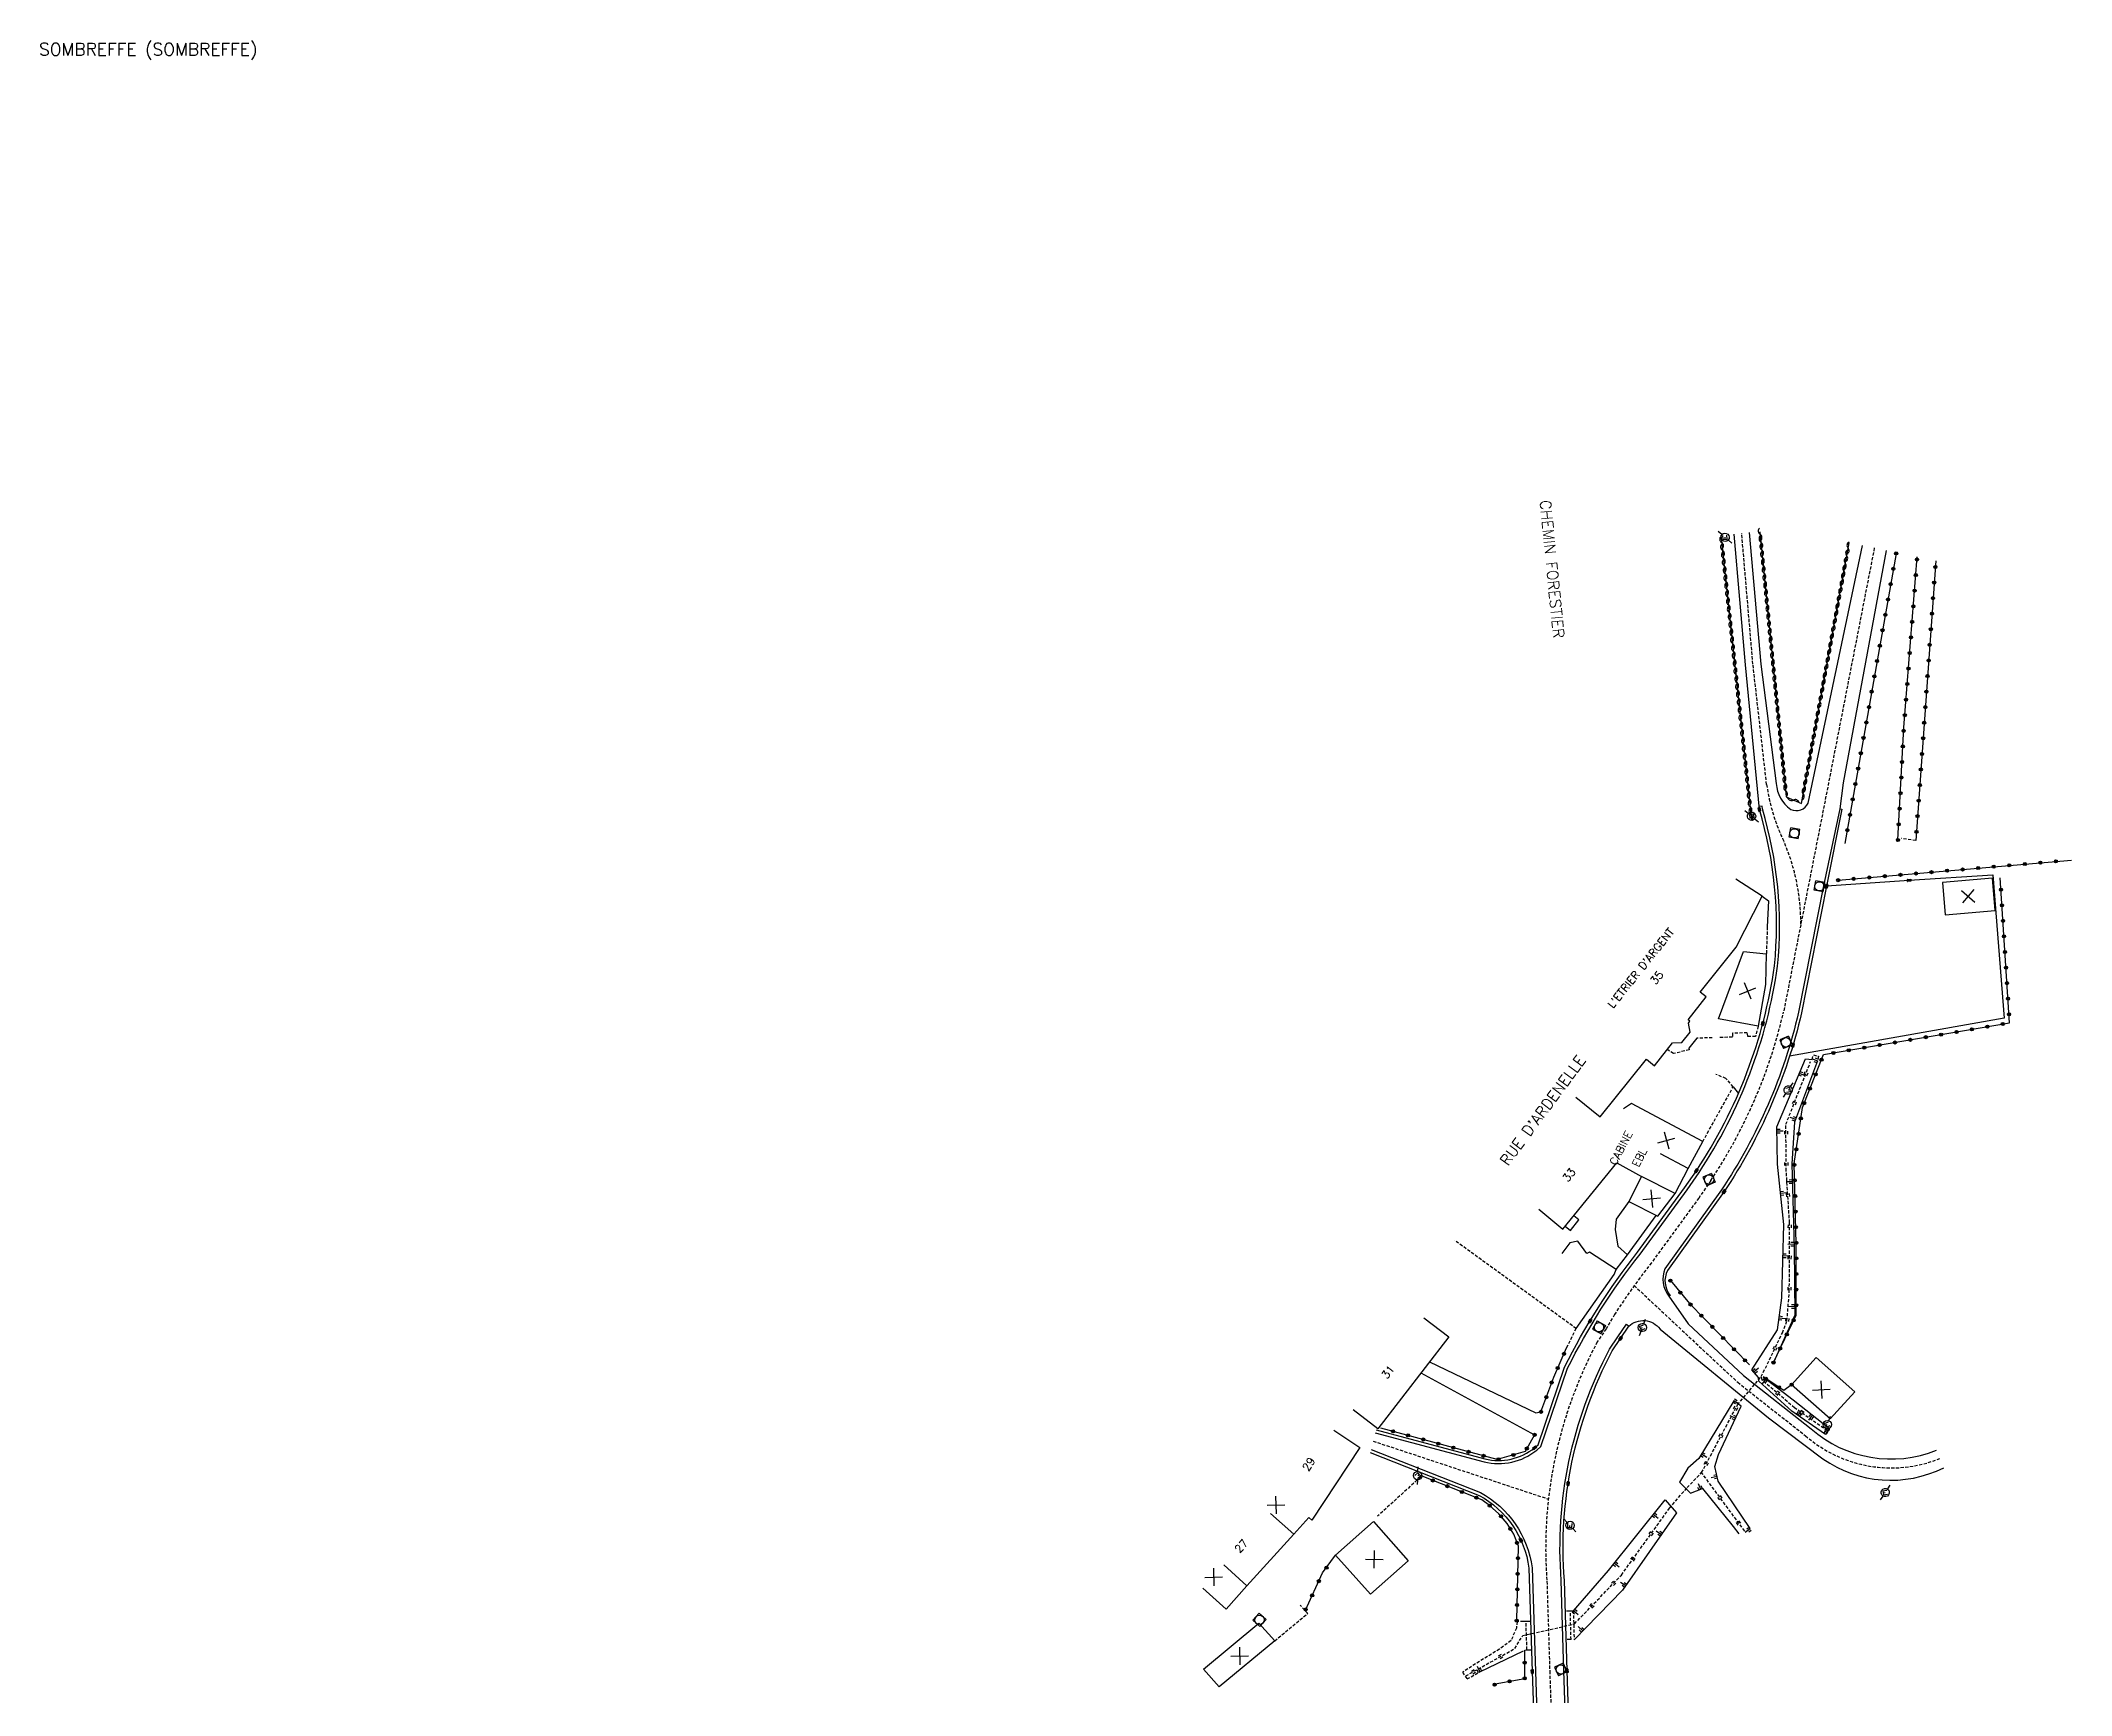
# Model space of a CAD drawing. Header units: millimetres. Extents: x 168000 to 169000, y 138000 to 138989.
# Drawn here: x 168016.8 to 168342, y 138723.7 to 138988.6 of the extents above; entities that cross this region are included whole.
import ezdxf
from ezdxf.enums import TextEntityAlignment as Align

# ---------------------------------------------------------------- set-up
doc = ezdxf.new("R2010")
doc.units = ezdxf.units.MM
doc.linetypes.add('DASHED', pattern=[0.75, 0.5, -0.25])
doc.layers.get('0').update_dxf_attribs({"linetype": 'CONTINUOUS'})
for name, color, linetype in [('W0001', 6, 'DASHED'), ('W0008', 7, 'CONTINUOUS'), ('W0100', 7, 'CONTINUOUS'), ('W0112', 1, 'DASHED'), ('W0122', 7, 'DASHED'), ('W0211', 2, 'CONTINUOUS'), ('W0220', 5, 'DASHED'), ('W0310', 3, 'CONTINUOUS'), ('W0322', 7, 'CONTINUOUS'), ('W0334', 7, 'CONTINUOUS'), ('W0400', 7, 'CONTINUOUS'), ('W0420', 7, 'CONTINUOUS'), ('W0471', 7, 'CONTINUOUS'), ('W0980', 7, 'CONTINUOUS'), ('W0984', 7, 'CONTINUOUS'), ('W0989', 7, 'CONTINUOUS'), ('W0991', 7, 'CONTINUOUS'), ('W1102', 7, 'CONTINUOUS')]:
    doc.layers.add(name, color=color, linetype=linetype)
doc.styles.get("Standard").update_dxf_attribs({"font": 'romans.shx', "width": 0.85})

# ---------------------------------------------------------------- blocks, each defined once
blk = doc.blocks.new('t991o')
at = {"color": 0, "linetype": 'Continuous'}
for p, q in [((-1, 1), (1, -1)), ((-1, -1), (1, 1))]:
    blk.add_line(p, q, dxfattribs=at)
blk = doc.blocks.new('t310o')
at = {"color": 0, "linetype": 'Continuous'}
for centre, start, end in [((-0.5, 0.38), 216.8699, 323.1304), ((0.5, -0.37), 36.8699, 143.1303)]:
    blk.add_arc(centre, 0.625, start, end, dxfattribs=at)
blk = doc.blocks.new('t220o')
at = {"color": 0, "linetype": 'Continuous'}
for p, q in [((-0.25, 0.25), (0.25, 0.25)), ((-0.25, -0.25), (0.25, -0.25))]:
    blk.add_line(p, q, dxfattribs=at)
blk = doc.blocks.new('t211o')
at = {"color": 0, "linetype": 'Continuous'}
for p, q in [((-0.29, 0.5), (-0.29, 0)), ((0, 1), (0, 0)), ((0.29, 0.5), (0.29, 0))]:
    blk.add_line(p, q, dxfattribs=at)
blk = doc.blocks.new('T471')
for p, q in [((-0.333334, 0.333334), (-0.333334, -0.333334)), ((-0.333334, 0.333334), (0.333334, 0.333334)), ((-0.333334, 0), (0, 0)), ((0.500001, 0.500001), (1.000002, 1.000002)), ((-0.500001, -0.500001), (-1.000002, -1.000002)), ((-0.333334, -0.333334), (0.333334, -0.333334))]:
    blk.add_line(p, q)
blk.add_ellipse((0, 0), major_axis=(0.471405, 0.471405), ratio=1, start_param=5.4977871438, end_param=11.780972451)
blk = doc.blocks.new('T400')
for p, q in [((-0.15, 0.3), (0.15, 0.3)), ((-0.15, -0.25), (-0.15, 0.3)), ((-0.15, 0.15), (0.15, 0.15)), ((-0.15, 0), (0.15, 0)), ((0.15, 0.3), (0.15, -0.25)), ((-0.15, -0.15), (0.15, -0.15)), ((-0.15, -0.25), (-0.15, -0.3)), ((-0.15, -0.3), (0.15, -0.3)), ((0.15, -0.3), (0.15, -0.25))]:
    blk.add_line(p, q)
blk = doc.blocks.new('T420')
for p, q in [((0.75, 0.75), (-0.75, 0.75)), ((-0.75, 0.75), (-0.75, -0.75)), ((0.75, 0.75), (0.75, -0.75)), ((0.75, -0.75), (-0.75, -0.75))]:
    blk.add_line(p, q)
blk.add_ellipse((0, 0), major_axis=(-0.53, 0.53), ratio=1, start_param=3.926991, end_param=10.210176)
blk = doc.blocks.new('t322o')
at = {"color": 0, "linetype": 'Continuous'}
for radius in [0.25, 0.15]:
    blk.add_circle((0, 0), radius, dxfattribs=at)

msp = doc.modelspace()

# ---------------------------------------------------------------- linework, layer by layer
at = {"layer": 'W0001'}
for points in [[(168298.68, 138847.16, 0.10303), (168296.01, 138860.32, -0.079839), (168293.21, 138869.52), (168291.01, 138888.8), (168289.22, 138909.73)], [(168310.45, 138907.38), (168302.42, 138866.17), (168295.91, 138833.04, -0.089852), (168284.27, 138806.11), (168282.34, 138803.29), (168274.77, 138792.94, 0.024261), (168268.86, 138784.66), (168267.49, 138782.36), (168266.09, 138780.26, 0.142796), (168258.02, 138741.93), (168258.47, 138727.54), (168259.2, 138705.67)], [(168272, 138789.28), (168288.58, 138773.79), (168299.43, 138765.25, 0.283133), (168320.97, 138761.6, 0.283133)]]:
    msp.add_lwpolyline(points, format="xyb", dxfattribs=at)
msp.add_lwpolyline([(168230.18, 138764.38), (168258.26, 138755.1)], dxfattribs=at)
at = {"layer": 'W0008'}
for points in [[(168230.66, 138766.2), (168248.09, 138761.55, 0.23633), (168256.06, 138763.33), (168256.63, 138763.79), (168260.85, 138776.24, -0.050751), (168272.55, 138794.63), (168280.06, 138804.91), (168281.96, 138807.68, 0.111864), (168294.47, 138840.49, 0.098466), (168292.04, 138865.52), (168289.8, 138888.69), (168288.01, 138909.62)], [(168290.42, 138909.84), (168292.26, 138888.8), (168294.75, 138869.67, 0.226389), (168297.06, 138865.53, 0.407292), (168299.87, 138866.54), (168308.54, 138907.78)], [(168312.36, 138906.98), (168305.47, 138869.76), (168304.94, 138865.64), (168305.26, 138865.55), (168302.8, 138853.21), (168298.8, 138832.94, -0.090311), (168286.4, 138804.32), (168277.33, 138791.72, 0.297358), (168277.76, 138787.7), (168277.54, 138787.6), (168280.63, 138783.17), (168289.51, 138774.87), (168300.34, 138766.35, 0.283644), (168320.44, 138762.92, 0.283644)], [(168244.26, 138448.65), (168269.22, 138481.99), (168274.23, 138489.98, 0.178316), (168278.38, 138524.71), (168273.26, 138547.72), (168269.68, 138563.74), (168268.67, 138567.62, -0.07697), (168266.41, 138578.46), (168266.31, 138580.45), (168265.36, 138606.95), (168264.38, 138635.51), (168263.3, 138667.17), (168262.66, 138685.56), (168261.98, 138705.76), (168261.25, 138727.63), (168260.81, 138742.08, -0.142523), (168268.49, 138778.83), (168269.81, 138780.81), (168271.13, 138782.76, -0.452074), (168276.14, 138782.32), (168293.53, 138768.09), (168302.23, 138761.55, 0.27577), (168321.57, 138760.11)], [(168229.69, 138762.57), (168247.16, 138755.69, -0.239775), (168255.13, 138744.06), (168255.68, 138727.48), (168256.39, 138705.9), (168257.07, 138685.7), (168257.69, 138667.22), (168258.76, 138635.65), (168259.74, 138607.12), (168260.38, 138588.65), (168261.33, 138578.78, -0.020519), (168264.17, 138564.92), (168264.75, 138560.93), (168265.45, 138556.96), (168267.77, 138546.78), (168272.95, 138523.36, -0.183174), (168269.05, 138492.13), (168264.63, 138485.08), (168239.6, 138451.72), (168238.62, 138450.42), (168238.8, 138450.18, 0.094942), (168216.27, 138401.67)]]:
    msp.add_lwpolyline(points, format="xyb", dxfattribs=at)
at = {"layer": 'W0100'}
for points in [[(168262.64, 138819.43), (168266.54, 138816.31), (168273.95, 138825.54), (168275.27, 138824.47), (168278.15, 138828.13), (168279.62, 138828.22), (168280.94, 138829.86), (168280.69, 138831.31), (168280.93, 138831.6), (168280.64, 138831.83), (168283.52, 138835.49), (168282.55, 138836.27), (168288.34, 138843.49), (168292.49, 138851.62), (168288.27, 138854.35)], [(168256.7, 138801.5), (168260.57, 138798.34), (168269.23, 138808.94), (168273.19, 138806.73), (168271.15, 138802.74), (168275.78, 138800.37), (168278.55, 138804), (168280.65, 138808.05), (168282.98, 138812.34), (168271.59, 138818.41), (168270.31, 138817.57)], [(168238.33, 138784.1), (168242.29, 138781.05), (168230.96, 138766.35), (168227, 138769.41)], [(168223.89, 138766.13), (168228.06, 138763.37), (168220.37, 138751.74), (168219.86, 138752.16), (168217.47, 138749.48), (168209.98, 138741.22), (168206.66, 138737.49), (168202.92, 138740.82)]]:
    msp.add_lwpolyline(points, dxfattribs=at)
for points in [[(168321.36, 138853.84), (168321.8, 138848.64), (168329.81, 138849.35), (168329.37, 138854.54)], [(168289.48, 138842.77), (168293.16, 138842.38), (168293.04, 138837.51), (168291.84, 138830.81), (168285.5, 138832)], [(168303.4, 138767.92), (168297.21, 138773.41), (168301.12, 138777.76), (168307.31, 138772.27)], [(168230.22, 138751.51), (168235.81, 138745.23), (168229.77, 138739.86), (168224.18, 138746.13)], [(168211.89, 138735.25), (168214.42, 138732.42), (168205.55, 138725.06), (168203.03, 138727.88)]]:
    msp.add_lwpolyline(points, close=True, dxfattribs=at)
at = {"layer": 'W0112'}
for points in [[(168317.1, 138860.53), (168314.79, 138860.86)], [(168293.32, 138846.71), (168293.16, 138842.38)], [(168291.84, 138830.81), (168291.44, 138829.18), (168290.21, 138829.14), (168290.11, 138829.77), (168287.73, 138829.68), (168287.73, 138829.05), (168285.69, 138829)], [(168280.73, 138827.32), (168280.81, 138827.04), (168278.3, 138826.42), (168277.32, 138827.07)], [(168284.5, 138828.97), (168282.04, 138828.88)], [(168300.51, 138825.49), (168300.69, 138826.21), (168301.51, 138825.99), (168301.34, 138825.28)], [(168282.98, 138812.34), (168287.84, 138821.1), (168286.7, 138822.44), (168285.07, 138823.1)], [(168261.18, 138779.33), (168262.7, 138782.4), (168243.27, 138796.5)], [(168237.8, 138758.67), (168230.89, 138752.35)], [(168214.42, 138732.42), (168219.72, 138736.79), (168218.5, 138738.09)], [(168254.46, 138730.93), (168254.82, 138730.97), (168254.67, 138735.5), (168254.29, 138735.49), (168253.26, 138735.47), (168253.12, 138734.44), (168252.27, 138732.43), (168250.42, 138731.08), (168244.5, 138727.39), (168245.23, 138726.29), (168247.28, 138727.46)], [(168261.88, 138732.59), (168261.77, 138737.23), (168262.27, 138737.23), (168262.37, 138732.58)]]:
    msp.add_lwpolyline(points, dxfattribs=at)
at = {"layer": 'W0122'}
for points in [[(168288.54, 138770.18), (168292.35, 138774.7)], [(168277.65, 138753.63), (168280.47, 138756.93)], [(168254.14, 138733.23), (168262.43, 138735.11)]]:
    msp.add_lwpolyline(points, dxfattribs=at)
at = {"layer": 'W0211'}
for points in [[(168292.66, 138774.65), (168297.44, 138770.98), (168303.3, 138766.39), (168302.65, 138765.46), (168297.27, 138769.19), (168291.98, 138773.99), (168291.92, 138774.56), (168290.85, 138775.77), (168294.93, 138782.2), (168295.66, 138787.32), (168295.97, 138799.07), (168294.93, 138808.7), (168294.86, 138814.68), (168299.44, 138825.6), (168300.51, 138825.49)], [(168301.34, 138825.28), (168297.67, 138815.46), (168297.25, 138808.79), (168297.6, 138795.31), (168297.73, 138784.55), (168294.31, 138776.94)], [(168290.59, 138750.36), (168285.46, 138757.94), (168284.93, 138760.33), (168285.52, 138762.23), (168289.13, 138769.97), (168287.93, 138770.84), (168282.34, 138761.57), (168280.59, 138760.05), (168279.25, 138757.81), (168281.03, 138756.02), (168282.92, 138756.81), (168287.87, 138750.72), (168288.76, 138749.55)], [(168262.27, 138737.23), (168267.88, 138743.68), (168276.97, 138754.99), (168278.75, 138752.9), (168270.14, 138740.52), (168262.37, 138732.58)], [(168247.28, 138727.46), (168254.28, 138730.81)]]:
    msp.add_lwpolyline(points, dxfattribs=at)
at = {"layer": 'W0220'}
for points in [[(168302.95, 138766), (168297.67, 138769.72), (168292.47, 138774.15), (168292.35, 138774.7), (168295.74, 138781.73), (168296.47, 138783.62), (168296.84, 138788.39), (168296.88, 138799.34), (168296.35, 138807.65), (168296.29, 138815.1), (168300.25, 138825.15)], [(168280.47, 138756.93), (168282.79, 138759.34), (168288.54, 138770.18)], [(168289.7, 138749.97), (168282.79, 138759.34)], [(168262.43, 138735.11), (168269.94, 138742.92), (168277.65, 138753.63)], [(168245.02, 138726.79), (168252.86, 138731.15), (168254.14, 138733.23)]]:
    msp.add_lwpolyline(points, dxfattribs=at)
at = {"layer": 'W0310'}
for points in [[(168285.88, 138909.44), (168290.78, 138863.83)], [(168292.12, 138909.98), (168296.34, 138867.52), (168298.78, 138866.46), (168306.41, 138908.23)]]:
    msp.add_lwpolyline(points, dxfattribs=at)
at = {"layer": 'W0322'}
for points in [[(168313.95, 138906.52), (168305.74, 138860.05)], [(168314.24, 138860.64), (168315.19, 138878.62), (168317.33, 138905.94)], [(168320.29, 138905.31), (168317.1, 138860.53)], [(168304.67, 138854.19), (168342.02, 138857.42)], [(168294.31, 138776.94), (168297.93, 138784.57), (168297.95, 138795.95), (168297.64, 138808.83), (168298.94, 138817.78), (168302.32, 138826.26), (168332.13, 138831.34), (168330.6, 138854.55)], [(168277.79, 138790.07), (168280.84, 138786.43), (168290.45, 138776.57)], [(168257.06, 138769.07), (168259.1, 138774.62), (168261.18, 138779.33)], [(168297.21, 138773.41), (168295.97, 138772.48), (168292.66, 138774.65)], [(168256.04, 138765.38), (168254.54, 138762.72), (168250.07, 138761.42), (168231.44, 138766.47)], [(168253.18, 138735.64), (168253.45, 138747.57), (168252.71, 138749.48), (168251.64, 138751.18), (168250.33, 138752.74), (168248.82, 138754.07), (168247.62, 138754.98), (168237.79, 138758.85)], [(168219.34, 138737.31), (168222.09, 138743.27), (168224.18, 138746.13)], [(168249.64, 138725.38), (168249.72, 138725.49), (168254.46, 138726.38), (168254.46, 138730.93)]]:
    msp.add_lwpolyline(points, dxfattribs=at)
at = {"layer": 'W0334'}
for points in [[(168230.53, 138765.72), (168247.97, 138761.06, 0.23644), (168256.38, 138762.94), (168257.05, 138763.49), (168261.32, 138776.04, -0.050692), (168272.95, 138794.33), (168280.47, 138804.62), (168282.38, 138807.4, 0.111908), (168294.96, 138840.43, 0.098315), (168292.53, 138865.62), (168292.49, 138866.03), (168292, 138865.98)], [(168304.94, 138865.64), (168302.31, 138853.31), (168298.32, 138833.04, -0.090261), (168285.99, 138804.61), (168276.9, 138791.98, 0.260097), (168277.54, 138787.6)], [(168242.61, 138446.94), (168243.86, 138448.95), (168268.8, 138482.27), (168273.79, 138490.23, 0.178222), (168277.89, 138524.6), (168272.77, 138547.62), (168269.19, 138563.62), (168268.19, 138567.47, -0.076788), (168265.91, 138578.43), (168265.81, 138580.43), (168264.86, 138606.93), (168263.88, 138635.49), (168262.8, 138667.15), (168262.16, 138685.54), (168261.48, 138705.74), (168260.75, 138727.61), (168260.31, 138742.05, -0.142573), (168268.06, 138779.09), (168269.39, 138781.08), (168270.75, 138783.08), (168271.16, 138782.8)], [(168229.87, 138763.03), (168247.37, 138756.14, -0.240694), (168255.63, 138744.1), (168256.18, 138727.5), (168256.89, 138705.91), (168257.57, 138685.72), (168258.19, 138667.24), (168259.26, 138635.67), (168260.24, 138607.13), (168260.88, 138588.68), (168261.82, 138578.87, -0.020472), (168264.66, 138564.99), (168265.24, 138561.01), (168265.94, 138557.06), (168268.25, 138546.89), (168273.44, 138523.48, -0.18325), (168269.49, 138491.88), (168265.05, 138484.79), (168240, 138451.42), (168238.8, 138450.18)]]:
    msp.add_lwpolyline(points, format="xyb", dxfattribs=at)
for points in [[(168329.46, 138855.04), (168331.23, 138832.12), (168296.89, 138826.01)], [(168302.82, 138853.29), (168316.02, 138854.17), (168329.46, 138855.04)], [(168292.49, 138851.62), (168293.49, 138850.91), (168293.32, 138846.71)], [(168282.04, 138828.88), (168280.73, 138827.32)], [(168287.84, 138821.1), (168288.7, 138820.06)], [(168262.7, 138782.4), (168268.77, 138791.07), (168269.09, 138791.85), (168270.95, 138794.21), (168275.52, 138800.5)], [(168271.15, 138802.74), (168269.1, 138799.91), (168268.94, 138798.24), (168269.35, 138795.6), (168270.95, 138794.21)], [(168260.94, 138798.79), (168261.79, 138798.1), (168263.13, 138799.81), (168262.32, 138800.47)], [(168269.09, 138791.85), (168264.84, 138794.61), (168264.4, 138794.4), (168262.95, 138796.38), (168261.69, 138796.12), (168260.42, 138794.42)], [(168237.85, 138775.29), (168256.04, 138765.38)], [(168239.22, 138777.07), (168256.26, 138768.88), (168257.06, 138769.07)], [(168255.41, 138735.51), (168254.67, 138735.5)], [(168261.15, 138737.2), (168261.77, 138737.23)], [(168261.88, 138732.59), (168261.28, 138732.59)], [(168254.82, 138730.97), (168255.57, 138730.96)]]:
    msp.add_lwpolyline(points, dxfattribs=at)
at = {"layer": 'W1102'}
for points in [[(168280.65, 138808.05), (168276.21, 138810.36)], [(168278.55, 138804), (168273.19, 138806.73)], [(168217.47, 138749.48), (168213.73, 138752.81)], [(168209.98, 138741.22), (168206.25, 138744.55)]]:
    msp.add_lwpolyline(points, dxfattribs=at)

# ---------------------------------------------------------------- block references
at = {"layer": 'W0211'}
for p, rotation in [((168298.46, 138823.26), 247.278916250936), ((168301.34, 138825.28), 69.51235071170937), ((168294.87, 138813.99), 270.6794126619201), ((168297.84, 138815.91), 69.51235071170937), ((168295.44, 138804.01), 276.1613705449751), ((168297.32, 138805.96), 91.46366895169648), ((168295.84, 138794.04), 268.4609522500181), ((168297.58, 138795.96), 91.46366895169648), ((168295.2, 138784.08), 261.899790643131), ((168297.71, 138785.96), 90.72128670949634), ((168291.18, 138775.4), 311.5594388953931), ((168293.12, 138774.3), 142.4822307111581), ((168288.23, 138768.04), 65.04040473231039), ((168287.93, 138770.84), 238.9137400296691), ((168298.22, 138768.53), 325.2778932896382), ((168300.57, 138768.53), 141.9411347557591), ((168282.77, 138762.28), 238.9137400296691), ((168285.28, 138758.77), 102.3322870962104), ((168282.62, 138756.68), 22.69802339734112), ((168275.05, 138752.61), 231.2086772136541), ((168276.35, 138749.45), 55.16453695808729), ((168290.59, 138750.36), 124.0931966210981), ((168268.79, 138744.81), 231.2086772136541), ((168270.64, 138741.24), 55.16453695808729), ((168262.27, 138737.23), 228.9820041590211), ((168263.76, 138734), 45.6280402924607), ((168247.28, 138727.46), 25.55617891202288)]:
    msp.add_blockref('t211o', p, dxfattribs=dict(at, rotation=rotation))
at = {"layer": 'W0220'}
for p, rotation in [((168299.47, 138823.16), 248.4797876895535), ((168297.63, 138818.51), 248.4797876895535), ((168296.3, 138813.76), 270.4452192927029), ((168296.34, 138808.76), 270.4452192927029), ((168296.6, 138803.77), 273.685847984835), ((168296.88, 138798.78), 269.786996301115), ((168296.86, 138793.78), 269.786996301115), ((168296.84, 138788.78), 269.786996301115), ((168296.49, 138783.79), 265.5677361399554), ((168294.52, 138779.21), 244.2807073521155), ((168294.98, 138772.02), 139.5188865702051), ((168288.26, 138769.64), 62.01461236727818), ((168298.86, 138768.88), 144.8940296846581), ((168285.91, 138765.22), 62.01461236727818), ((168302.95, 138766), 144.8940296846581), ((168283.56, 138760.81), 62.01461236727818), ((168285.75, 138755.32), 126.4028424356087), ((168274.73, 138749.57), 54.2529383852313), ((168288.72, 138751.29), 126.4028424356087), ((168271.81, 138745.51), 54.2529383852313), ((168268.69, 138741.62), 46.13189197052651), ((168265.23, 138738.02), 46.13189197052651), ((168250.63, 138729.91), 29.1037865287231), ((168246.26, 138727.47), 29.1037865287231)]:
    msp.add_blockref('t220o', p, dxfattribs=dict(at, rotation=rotation))
at = {"layer": 'W0310'}
for p, rotation in [((168286, 138908.25), 276.1323119579911), ((168286.14, 138907), 276.1323119579911), ((168292.16, 138909.57), 275.6806679257101), ((168292.28, 138908.32), 275.6806679257101), ((168292.41, 138907.08), 275.6806679257101), ((168306.25, 138907.38), 79.64193991874409), ((168286.27, 138905.76), 276.1323119579911), ((168286.4, 138904.52), 276.1323119579911), ((168292.53, 138905.83), 275.6806679257101), ((168292.66, 138904.59), 275.6806679257101), ((168305.58, 138903.69), 79.64193991874409), ((168305.81, 138904.92), 79.64193991874409), ((168306.03, 138906.15), 79.64193991874409), ((168286.54, 138903.27), 276.1323119579911), ((168286.67, 138902.03), 276.1323119579911), ((168286.8, 138900.79), 276.1323119579911), ((168292.78, 138903.35), 275.6806679257101), ((168292.9, 138902.1), 275.6806679257101), ((168293.03, 138900.86), 275.6806679257101), ((168305.13, 138901.23), 79.64193991874409), ((168305.36, 138902.46), 79.64193991874409), ((168286.94, 138899.55), 276.1323119579911), ((168287.07, 138898.3), 276.1323119579911), ((168287.21, 138897.06), 276.1323119579911), ((168293.15, 138899.61), 275.6806679257101), ((168293.27, 138898.37), 275.6806679257101), ((168293.4, 138897.13), 275.6806679257101), ((168304.46, 138897.54), 79.64193991874409), ((168304.68, 138898.77), 79.64193991874409), ((168304.91, 138900), 79.64193991874409), ((168287.34, 138895.82), 276.1323119579911), ((168287.47, 138894.57), 276.1323119579911), ((168293.52, 138895.88), 275.6806679257101), ((168293.65, 138894.64), 275.6806679257101), ((168303.78, 138893.85), 79.64193991874409), ((168304.01, 138895.08), 79.64193991874409), ((168304.23, 138896.31), 79.64193991874409), ((168287.61, 138893.33), 276.1323119579911), ((168287.74, 138892.09), 276.1323119579911), ((168287.87, 138890.85), 276.1323119579911), ((168293.77, 138893.4), 275.6806679257101), ((168293.89, 138892.15), 275.6806679257101), ((168294.02, 138890.91), 275.6806679257101), ((168303.33, 138891.39), 79.64193991874409), ((168303.56, 138892.62), 79.64193991874409), ((168288.01, 138889.6), 276.1323119579911), ((168288.14, 138888.36), 276.1323119579911), ((168294.14, 138889.66), 275.6806679257101), ((168294.26, 138888.42), 275.6806679257101), ((168302.66, 138887.7), 79.64193991874409), ((168302.88, 138888.93), 79.64193991874409), ((168303.11, 138890.16), 79.64193991874409), ((168288.27, 138887.12), 276.1323119579911), ((168288.41, 138885.87), 276.1323119579911), ((168288.54, 138884.63), 276.1323119579911), ((168294.39, 138887.18), 275.6806679257101), ((168294.51, 138885.93), 275.6806679257101), ((168294.64, 138884.69), 275.6806679257101), ((168302.21, 138885.24), 79.64193991874409), ((168302.43, 138886.47), 79.64193991874409), ((168288.67, 138883.39), 276.1323119579911), ((168288.81, 138882.15), 276.1323119579911), ((168288.94, 138880.9), 276.1323119579911), ((168294.76, 138883.44), 275.6806679257101), ((168294.88, 138882.2), 275.6806679257101), ((168295.01, 138880.96), 275.6806679257101), ((168301.54, 138881.55), 79.64193991874409), ((168301.76, 138882.78), 79.64193991874409), ((168301.98, 138884.01), 79.64193991874409), ((168289.07, 138879.66), 276.1323119579911), ((168289.21, 138878.42), 276.1323119579911), ((168295.13, 138879.71), 275.6806679257101), ((168295.25, 138878.47), 275.6806679257101), ((168300.86, 138877.86), 79.64193991874409), ((168301.09, 138879.09), 79.64193991874409), ((168301.31, 138880.32), 79.64193991874409), ((168289.34, 138877.17), 276.1323119579911), ((168289.48, 138875.93), 276.1323119579911), ((168289.61, 138874.69), 276.1323119579911), ((168295.38, 138877.23), 275.6806679257101), ((168295.5, 138875.98), 275.6806679257101), ((168295.63, 138874.74), 275.6806679257101), ((168300.41, 138875.4), 79.64193991874409), ((168300.64, 138876.63), 79.64193991874409), ((168289.74, 138873.45), 276.1323119579911), ((168289.88, 138872.2), 276.1323119579911), ((168295.75, 138873.49), 275.6806679257101), ((168295.87, 138872.25), 275.6806679257101), ((168299.74, 138871.72), 79.64193991874409), ((168299.96, 138872.95), 79.64193991874409), ((168300.19, 138874.18), 79.64193991874409), ((168290.01, 138870.96), 276.1323119579911), ((168290.14, 138869.72), 276.1323119579911), ((168290.28, 138868.47), 276.1323119579911), ((168296, 138871.01), 275.6806679257101), ((168296.12, 138869.76), 275.6806679257101), ((168296.24, 138868.52), 275.6806679257101), ((168299.06, 138868.03), 79.64193991874409), ((168299.29, 138869.26), 79.64193991874409), ((168299.51, 138870.49), 79.64193991874409), ((168290.41, 138867.23), 276.1323119579911), ((168290.54, 138865.99), 276.1323119579911), ((168290.68, 138864.75), 276.1323119579911), ((168297.49, 138867.02), 156.4850290793681)]:
    msp.add_blockref('t310o', p, dxfattribs=dict(at, rotation=rotation))
at = {"layer": 'W0322'}
for p, rotation in [((168313.95, 138906.52), 259.9774088482561), ((168317.3, 138905.53), 85.52974959547258), ((168320.23, 138904.34), 85.52974959547258), ((168313.08, 138901.59), 259.9774088482561), ((168313.51, 138904.05), 259.9774088482561), ((168317.1, 138903.04), 85.52974959547258), ((168320.04, 138901.84), 265.9372005376731), ((168312.64, 138899.13), 259.9774088482561), ((168316.71, 138898.05), 85.52974959547258), ((168316.91, 138900.55), 85.52974959547258), ((168319.86, 138899.35), 265.9372005376731), ((168312.21, 138896.67), 259.9774088482561), ((168316.52, 138895.56), 85.52974959547258), ((168319.68, 138896.86), 265.9372005376731), ((168311.34, 138891.74), 259.9774088482561), ((168311.77, 138894.21), 259.9774088482561), ((168316.32, 138893.07), 85.52974959547258), ((168319.33, 138891.87), 265.9372005376731), ((168319.51, 138894.36), 265.9372005376731), ((168310.9, 138889.28), 259.9774088482561), ((168315.93, 138888.09), 85.52974959547258), ((168316.13, 138890.58), 85.52974959547258), ((168319.15, 138889.37), 265.9372005376731), ((168310.47, 138886.82), 259.9774088482561), ((168315.74, 138885.59), 85.52974959547258), ((168318.98, 138886.88), 265.9372005376731), ((168309.6, 138881.9), 259.9774088482561), ((168310.03, 138884.36), 259.9774088482561), ((168315.54, 138883.1), 85.52974959547258), ((168318.62, 138881.89), 265.9372005376731), ((168318.8, 138884.39), 265.9372005376731), ((168309.16, 138879.44), 259.9774088482561), ((168315.35, 138880.61), 85.52974959547258), ((168318.44, 138879.4), 265.9372005376731), ((168308.73, 138876.97), 259.9774088482561), ((168315.03, 138875.62), 86.96880419264599), ((168315.16, 138878.11), 86.96880419264599), ((168318.27, 138876.91), 265.9372005376731), ((168307.86, 138872.05), 259.9774088482561), ((168308.29, 138874.51), 259.9774088482561), ((168314.9, 138873.12), 86.96880419264599), ((168317.91, 138871.92), 265.9372005376731), ((168318.09, 138874.41), 265.9372005376731), ((168307.42, 138869.59), 259.9774088482561), ((168314.77, 138870.63), 86.96880419264599), ((168317.74, 138869.43), 265.9372005376731), ((168306.99, 138867.13), 259.9774088482561), ((168314.5, 138865.63), 86.96880419264599), ((168314.64, 138868.13), 86.96880419264599), ((168317.56, 138866.93), 265.9372005376731), ((168306.12, 138862.2), 259.9774088482561), ((168306.55, 138864.66), 259.9774088482561), ((168314.37, 138863.14), 86.96880419264599), ((168317.38, 138864.44), 265.9372005376731), ((168314.24, 138860.64), 86.96880419264599), ((168317.21, 138861.94), 265.9372005376731), ((168322.11, 138855.7), 4.934160026293126), ((168324.6, 138855.91), 4.934160026293126), ((168327.09, 138856.13), 4.934160026293126), ((168329.58, 138856.34), 4.934160026293126), ((168332.07, 138856.56), 4.934160026293126), ((168334.56, 138856.77), 4.934160026293126), ((168337.05, 138856.99), 4.934160026293126), ((168339.54, 138857.2), 4.934160026293126), ((168304.67, 138854.19), 4.934160026293126), ((168307.16, 138854.41), 4.934160026293126), ((168309.65, 138854.62), 4.934160026293126), ((168312.14, 138854.84), 4.934160026293126), ((168314.64, 138855.05), 4.934160026293126), ((168317.13, 138855.27), 4.934160026293126), ((168319.62, 138855.48), 4.934160026293126), ((168330.73, 138852.67), 93.76790518284648), ((168330.89, 138850.18), 93.76790518284648), ((168331.06, 138847.68), 93.76790518284648), ((168331.22, 138845.19), 93.76790518284648), ((168331.38, 138842.69), 93.76790518284648), ((168331.55, 138840.2), 93.76790518284648), ((168331.71, 138837.7), 93.76790518284648), ((168331.88, 138835.21), 93.76790518284648), ((168321.16, 138829.47), 9.671681542225102), ((168323.63, 138829.89), 9.671681542225102), ((168326.09, 138830.32), 9.671681542225102), ((168328.56, 138830.74), 9.671681542225102), ((168331.02, 138831.16), 9.671681542225102), ((168332.04, 138832.72), 93.76790518284648), ((168303.91, 138826.53), 9.671681542225102), ((168306.38, 138826.95), 9.671681542225102), ((168308.84, 138827.37), 9.671681542225102), ((168311.31, 138827.79), 9.671681542225102), ((168313.77, 138828.21), 9.671681542225102), ((168316.24, 138828.63), 9.671681542225102), ((168318.7, 138829.05), 9.671681542225102), ((168301.07, 138823.12), 68.3114030443306), ((168301.99, 138825.44), 68.3114030443306), ((168300.14, 138820.8), 68.3114030443306), ((168299.22, 138818.48), 68.3114030443306), ((168298.33, 138813.57), 81.71840074149618), ((168298.69, 138816.05), 81.71840074149618), ((168297.97, 138811.1), 81.71840074149618), ((168297.65, 138808.62), 91.39464852150303), ((168297.71, 138806.12), 91.39464852150303), ((168297.77, 138803.62), 91.39464852150303), ((168297.83, 138801.12), 91.39464852150303), ((168297.89, 138798.63), 91.39464852150303), ((168297.95, 138796.13), 91.39464852150303), ((168297.95, 138791.13), 89.8897895190987), ((168297.95, 138793.63), 89.8897895190987), ((168277.79, 138790.07), 309.9262187729811), ((168279.39, 138788.16), 309.9262187729811), ((168297.94, 138788.63), 89.8897895190987), ((168281.01, 138786.25), 314.2535534273701), ((168282.76, 138784.46), 314.2535534273701), ((168297.94, 138786.13), 89.8897895190987), ((168284.5, 138782.67), 314.2535534273701), ((168286.25, 138780.88), 314.2535534273701), ((168296.45, 138781.46), 64.5963225540611), ((168297.53, 138783.72), 64.5963225540611), ((168260.75, 138778.36), 66.1691773900884), ((168287.99, 138779.09), 314.2535534273701), ((168295.38, 138779.2), 64.5963225540611), ((168259.74, 138776.08), 66.1691773900884), ((168289.73, 138777.3), 314.2535534273701), ((168293.08, 138774.37), 146.7130428681291), ((168294.31, 138776.94), 64.5963225540611), ((168257.92, 138771.42), 69.8560899377942), ((168258.79, 138773.77), 69.8560899377942), ((168295.17, 138773), 146.7130428681291), ((168297.21, 138773.41), 216.728831425943), ((168257.06, 138769.07), 69.8560899377942), ((168233.38, 138765.94), 164.8229124412081), ((168235.79, 138765.29), 164.8229124412081), ((168238.21, 138764.63), 164.8229124412081), ((168256.04, 138765.38), 240.5914522683551), ((168240.62, 138763.98), 164.8229124412081), ((168243.03, 138763.32), 164.8229124412081), ((168245.45, 138762.67), 164.8229124412081), ((168247.86, 138762.02), 164.8229124412081), ((168250.27, 138761.47), 196.2512268279211), ((168252.67, 138762.17), 196.2512268279211), ((168254.81, 138763.2), 240.5914522683551), ((168239.75, 138758.08), 158.4723321335751), ((168242.08, 138757.16), 158.4723321335751), ((168244.4, 138756.24), 158.4723321335751), ((168246.73, 138755.33), 158.4723321335751), ((168248.85, 138754.04), 138.7309555926471), ((168250.67, 138752.33), 129.8915457363591), ((168252.16, 138750.34), 122.1779056226688), ((168253.24, 138748.09), 111.2933380486358), ((168253.4, 138745.63), 88.70912408217649), ((168221.48, 138741.95), 65.19901703386229), ((168222.71, 138744.11), 53.91744045764417), ((168253.35, 138743.13), 88.70912408217649), ((168220.43, 138739.68), 65.19901703386229), ((168253.29, 138740.63), 88.70912408217649), ((168219.38, 138737.41), 65.19901703386229), ((168253.18, 138735.64), 88.70912408217649), ((168253.24, 138738.13), 88.70912408217649), ((168254.46, 138728.91), 89.98669244892098), ((168249.64, 138725.38), 54.8056778757399), ((168252.04, 138725.92), 10.62277574341907), ((168254.46, 138726.41), 89.98669244892098)]:
    msp.add_blockref('t322o', p, dxfattribs=dict(at, rotation=rotation))
at = {"layer": 'W0400'}
for p, rotation in [((168292.04, 138865.52), 10.5818139867848), ((168302.8, 138853.21), 170.3171702411412), ((168316.02, 138854.17), 274.1603807856949), ((168292.59, 138831.25), 346.9712286691333), ((168297.43, 138827.77), 165.7529846102459), ((168281.96, 138807.68), 325.4591388783719), ((168286.4, 138804.32), 147.5889284638047), ((168264.93, 138783.63), 329.0360263640963), ((168269.81, 138780.81), 146.2771110311729), ((168256.06, 138763.33), 307.7602973651278), ((168261.41, 138757.57), 177.7908747892068), ((168261.41, 138757.57), 177.7912070308619), ((168253.85, 138748.51), 22.80448704936027), ((168255.68, 138727.48), 1.912873416031797), ((168261.25, 138727.63), 181.9165983431187)]:
    msp.add_blockref('T400', p, dxfattribs=dict(at, rotation=rotation))
at = {"layer": 'W0420'}
for p, rotation in [((168297.67, 138861.7), 259.9774088482561), ((168301.67, 138853.2), 259.9774088482561), ((168296.3, 138828.23), 23.72230611156809), ((168284, 138806.25), 23.72230611156809), ((168266.36, 138782.61), 61.11630915654899), ((168211.99, 138735.75), 227.816054512202), ((168260.24, 138727.81), 23.72230611156809), ((168260.24, 138727.81), 23.72230611156809)]:
    msp.add_blockref('T420', p, dxfattribs=dict(at, rotation=rotation))
at = {"layer": 'W0471'}
for p, rotation in [((168286.55, 138909.09), 94.87984058629141), ((168290.81, 138864.42), 276.1323119579911), ((168296.65, 138820.59), 190.0963768218661), ((168273.31, 138782.57), 23.72230611156809), ((168302.93, 138767.03), 23.72230611156809), ((168237.32, 138758.84), 222.4133903263501), ((168312.2, 138756.15), 10.67937496794815), ((168261.71, 138750.88), 87.7908747892068), ((168261.71, 138750.88), 87.79120703086188)]:
    msp.add_blockref('T471', p, dxfattribs=dict(at, rotation=rotation))
at = {"layer": 'W0991'}
for p, rotation in [((168325.48, 138851.61), 274.1949023335932), ((168290.19, 138836.43), 67.21156580022476), ((168277.16, 138812.52), 330.4059812638333), ((168274.8, 138803.19), 320.9097103653569), ((168301.97, 138772.62), 318.6891619727421), ((168214.61, 138754.14), 316.4803569206797), ((168230.39, 138745.45), 43.69390919457769), ((168204.65, 138742.6), 316.3639954982388), ((168208.82, 138729.96), 315.5566050158832)]:
    msp.add_blockref('t991o', p, dxfattribs=dict(at, rotation=rotation))

# ---------------------------------------------------------------- texts
at = {"layer": 'W0980'}
msp.add_text('SOMBREFFE (SOMBREFFE)', height=2, dxfattribs=at).set_placement((168034, 138987.09), align=Align.MIDDLE)
at = {"layer": 'W0984'}
for s, rotation, p in [("L'ETRIER D'ARGENT", 51.2635, (168273.05, 138840.12)), ('CABINE', 62.5706, (168269.87, 138811.31)), ('EBL', 62.5706, (168272.83, 138809.78))]:
    msp.add_text(s, height=1.25, rotation=rotation, dxfattribs=at).set_placement(p, align=Align.MIDDLE)
at = {"layer": 'W0989'}
for s, rotation, p in [('CHEMIN FORESTIER', 275.6603, (168258.85, 138904)), ("RUE D'ARDENELLE", 53.6338, (168257.34, 138817.34))]:
    msp.add_text(s, height=1.75, rotation=rotation, dxfattribs=at).set_placement(p, align=Align.MIDDLE)
at = {"layer": 'W0991'}
for s, rotation, p in [('35', 51.2635, (168275.62, 138838.58)), ('33', 50.7835, (168261.56, 138807)), ('31', 52.3777, (168232.56, 138775.45)), ('29', 56.5385, (168219.86, 138760.69)), ('27', 48.0145, (168209.06, 138747.57))]:
    msp.add_text(s, height=1.25, rotation=rotation, dxfattribs=at).set_placement(p, align=Align.MIDDLE)

doc.saveas('drawing.dxf')
